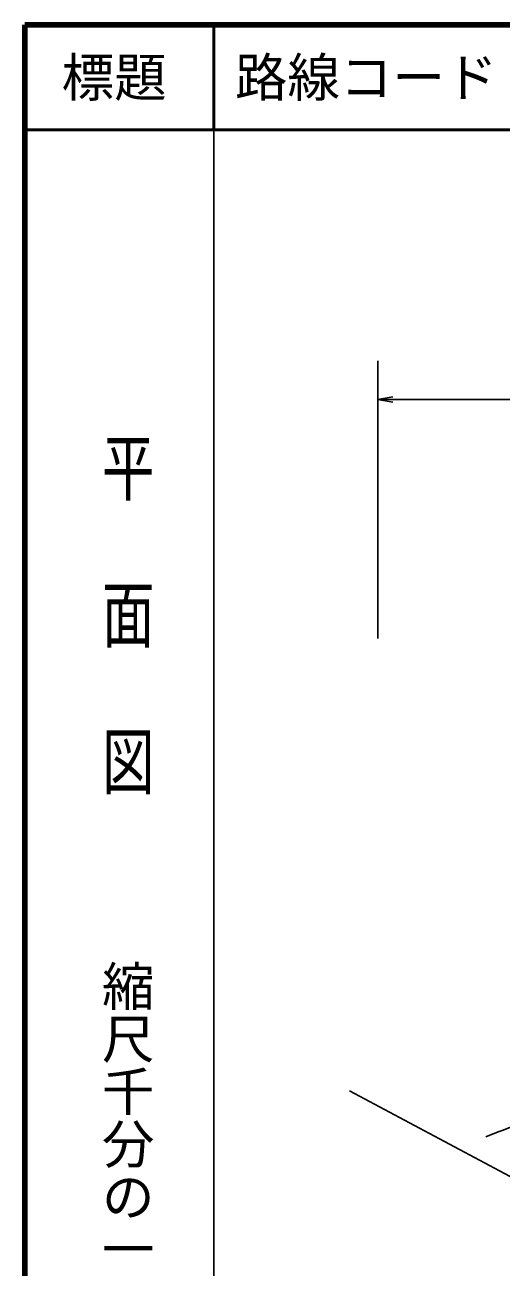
# Model space of a CAD drawing. Units: millimetres, scale not verified. Extents: x 40000 to 680000, y 20000 to 380000.
# Drawn here: x 40000 to 85354, y 261764 to 380000 of the extents above; entities that cross this region are included whole.
import ezdxf
from ezdxf.enums import TextEntityAlignment as Align

# ---------------------------------------------------------------- set-up
doc = ezdxf.new("R2010")
doc.units = ezdxf.units.MM
doc.header["$LTSCALE"] = 1000
for name, color, linetype, lineweight in [('M-BGD', 7, 'Continuous', 25), ('M-BMK-SRVR', 3, 'Continuous', 25), ('M-STR-STR3', 7, 'Continuous', 25), ('M-TTL', 2, 'Continuous', 140), ('M-TTL-BAND', 7, 'Continuous', 25), ('M-TTL-LINE', 7, 'Continuous', 50)]:
    doc.layers.add(name, color=color, linetype=linetype, lineweight=lineweight)
doc.layers.add('M-TTL-TXT', color=7, linetype='Continuous')
doc.styles.add('@ＭＳ ゴシック', font='')
doc.styles.add('ＭＳ ゴシック', font='')
doc.styles.get('@ＭＳ ゴシック').set_extended_font_data('@MS Gothic')
doc.styles.get('ＭＳ ゴシック').set_extended_font_data('MS Gothic')

# ---------------------------------------------------------------- blocks, each defined once
blk = doc.blocks.new('open_arrow')
at = {"color": 0, "linetype": 'Continuous', "lineweight": -2}
blk.add_lwpolyline([(7.5, 1.25), (0, 0), (7.5, -1.25)], dxfattribs=at)

msp = doc.modelspace()

# ---------------------------------------------------------------- linework, layer by layer
at = {"layer": 'M-BGD'}
msp.add_open_spline([(83897, 274174), (85986, 274979), (88076, 275784), (89950, 276964), (91843, 278156), (93516, 279729), (94964, 281457), (96253, 282996), (97364, 284658), (98463, 286328), (99235, 287501), (100002, 288678), (100733, 289876), (101507, 291142), (102243, 292431), (103004, 293706), (103880, 295175), (104790, 296627), (105558, 298152), (106093, 299216), (106558, 300316), (107024, 301415)], degree=3, knots=[0, 0, 0, 0, 1, 1, 1, 2, 2, 2, 3, 3, 3, 4, 4, 4, 5, 5, 5, 6, 6, 6, 7, 7, 7, 7], dxfattribs=at)
at = {"layer": 'M-BMK-SRVR'}
msp.add_line((104220, 260750), (70916, 278553), dxfattribs=at)
at = {"layer": 'M-STR-STR3'}
for p, q in [((73595, 348028), (73595, 321589)), ((138710, 344340), (73595, 344340))]:
    msp.add_line(p, q, dxfattribs=at)
at = {"layer": 'M-TTL'}
for p, q in [((40000, 380000), (40000, 20000)), ((680000, 380000), (40000, 380000))]:
    msp.add_line(p, q, dxfattribs=at)
at = {"layer": 'M-TTL-BAND'}
msp.add_line((58000, 370000), (58000, 20000), dxfattribs=at)
at = {"layer": 'M-TTL-LINE'}
for p, q in [((58000, 380000), (58000, 370000)), ((40000, 370000), (680000, 370000))]:
    msp.add_line(p, q, dxfattribs=at)

# ---------------------------------------------------------------- block references
at = {"layer": 'M-STR-STR3', "xscale": 193, "yscale": 193}
msp.add_blockref('open_arrow', (73595, 344340), dxfattribs=at)

# ---------------------------------------------------------------- texts
at = {"layer": 'M-TTL-BAND', "style": '@ＭＳ ゴシック', "width": 1.4}
msp.add_text('平  面  図', height=3666, rotation=270, dxfattribs=at).set_placement((49777, 306475), align=Align.MIDDLE_RIGHT)
at = {"layer": 'M-TTL-BAND', "style": '@ＭＳ ゴシック'}
msp.add_text('縮尺千分の一', height=3666, rotation=270, dxfattribs=at).set_placement((49777, 261030), align=Align.MIDDLE_RIGHT)
at = {"layer": 'M-TTL-TXT', "style": 'ＭＳ ゴシック'}
msp.add_text('標題', height=3666, dxfattribs=at).set_placement((48500, 375000), align=Align.MIDDLE_CENTER)
msp.add_text('路線コード', height=3666, dxfattribs=at).set_placement((60000, 375000), align=Align.MIDDLE_LEFT)

doc.saveas('drawing.dxf')
